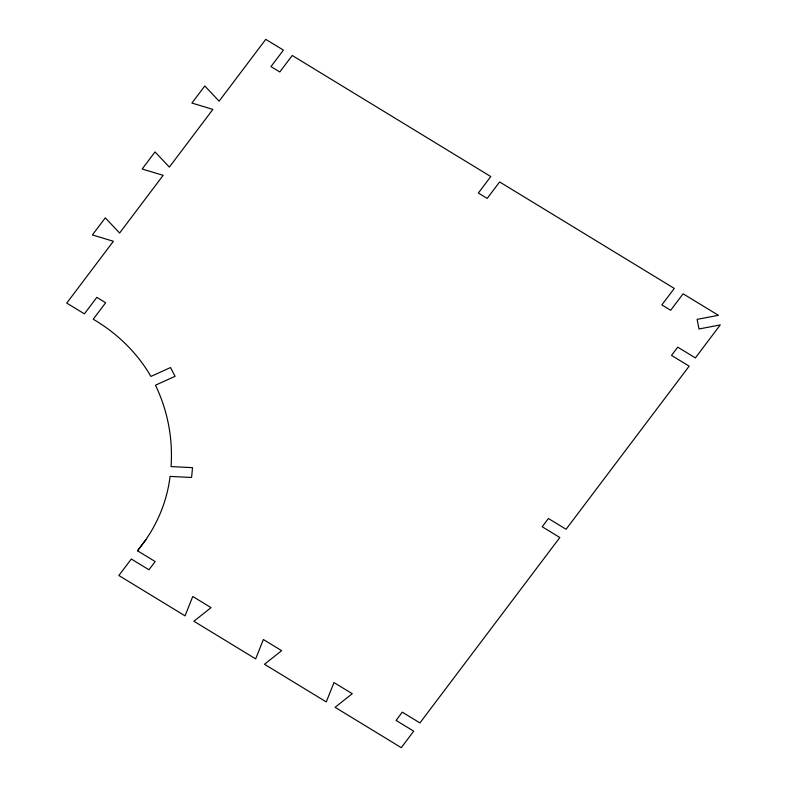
<?xml version="1.0" encoding="UTF-8"?>
<svg xmlns="http://www.w3.org/2000/svg" width="787" height="787" viewBox="0 0 787 787"><rect width="100%" height="100%" fill="white"/><g stroke="black" fill="none" stroke-linecap="round" stroke-linejoin="round"><path stroke-width="1.18" d="M145.723 539.921L149.746 533.763A160.499 145.339 -10.5 0 0 170.071 476.401L191.575 477.483L192.549 467.655L171.045 466.573A195.924 177.419 -10.5 0 0 155.472 385.207L175.078 376.314L170.543 367.529L150.947 376.432A177.754 160.971 -10.5 0 0 93.22 319.217L105.665 302.739L96.831 297.358L84.396 313.846L66.747 303.084L113.387 241.275L92.404 234.929L105.291 217.851L119.614 233.031L163.145 175.334L142.162 168.998L155.049 151.921L169.362 167.1L212.893 109.403L191.91 103.058L204.797 85.99L219.12 101.159L265.76 39.35L283.409 50.112L270.974 66.59L279.798 71.971L292.233 55.493L490.783 176.554L478.339 193.041L487.173 198.422L499.607 181.935L674.282 288.416L661.847 304.894L670.672 310.275L683.106 293.797L718.413 315.312L697.134 319.355L698.974 328.986L720.253 324.942L695.374 357.908L677.725 347.146L671.508 355.39L689.156 366.152L566.06 529.277L548.411 518.515L542.194 526.759L559.842 537.521L419.933 722.928L402.285 712.166L396.068 720.41L413.716 731.162L401.281 747.65L335.085 707.306L352.251 693.701L333.973 682.555L326.261 701.925L264.481 664.267L281.657 650.672L263.37 639.526L255.657 658.886L193.887 621.228L211.054 607.633L192.766 596.487L185.053 615.857L118.867 575.504L131.311 559.026L148.959 569.778L155.177 561.544L137.528 550.782L145.723 539.921L137.528 550.782"/></g></svg>
